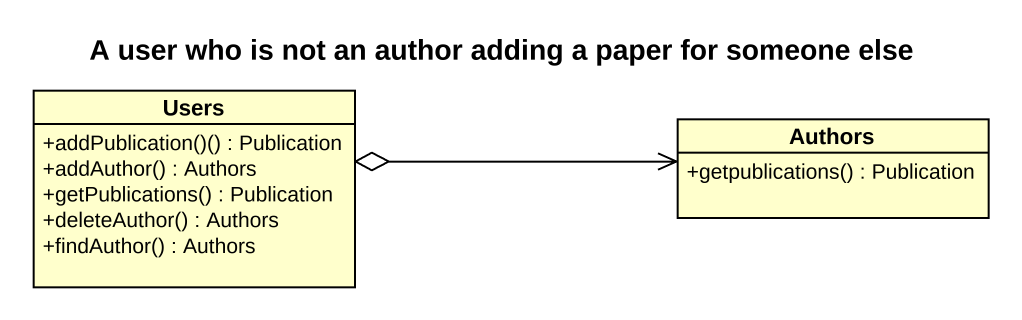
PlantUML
@startuml
title A user who is not an author adding a paper for someone else
hide circle
hide empty members
skinparam classAttributeIconSize 0
class Users {
  +addPublication()() : Publication
  +addAuthor() : Authors
  +getPublications() : Publication
  +deleteAuthor() : Authors
  +findAuthor() : Authors
}
class Authors {
  +getpublications() : Publication
}
Users o-right-> Authors
@enduml
